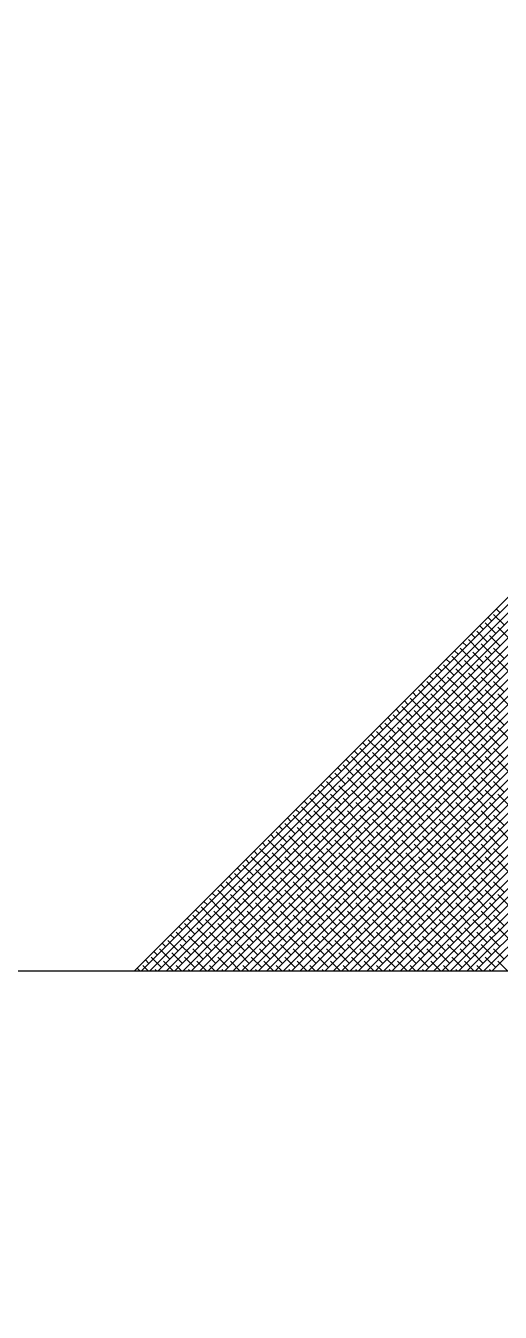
# Model space of a CAD drawing. Extents: x 34 to 831, y 17 to 546.
# Drawn here: x 138.348 to 139.352, y 53.743 to 56.465 of the extents above; entities that cross this region are included whole.
import ezdxf

# ---------------------------------------------------------------- set-up
doc = ezdxf.new("R2010")
doc.units = 0
doc.header["$LTSCALE"] = 8
doc.layers.get('0').update_dxf_attribs({"color": 2, "linetype": 'CONTINUOUS'})
doc.layers.add('DIM', color=2, linetype='CONTINUOUS')
doc.layers.add('OT', color=1, linetype='CONTINUOUS')

msp = doc.modelspace()

# ---------------------------------------------------------------- hatches: boundary and pattern name
at = {"layer": 'DIM'}
h = msp.add_hatch(dxfattribs=at)
h.set_pattern_fill('ANSI31', color=256, angle=90, style=0)
h.set_pattern_definition([(135, (-0.3992, -5.7), (-2.245064, -2.245064), [])])
h.paths.add_polyline_path([(152.3294, 40.7154), (152.3294, 54.4654), (136.3279, 54.4654), (136.3279, 40.7154), (133.8288, 40.7154), (133.8288, 25.337), (141.8836, 25.337), (143.3836, 27.837), (143.3836, 22.837), (144.8836, 25.337), (154.8959, 25.337), (154.8959, 40.7154)])

# ---------------------------------------------------------------- linework, layer by layer
for p, q in [((138.5932, 54.4654), (140.5786, 56.4509)), ((138.6108, 54.4654), (140.5786, 56.4332)), ((138.6285, 54.4654), (140.5786, 56.4155)), ((138.6462, 54.4654), (140.5786, 56.3979)), ((138.6639, 54.4654), (140.5786, 56.3802)), ((138.6815, 54.4654), (140.5786, 56.3625)), ((138.6992, 54.4654), (140.5786, 56.3448)), ((138.7169, 54.4654), (140.5786, 56.3272)), ((138.7346, 54.4654), (140.5786, 56.3095)), ((138.7523, 54.4654), (140.5786, 56.2918)), ((138.7699, 54.4654), (140.5786, 56.2741)), ((138.7876, 54.4654), (140.5786, 56.2564)), ((138.8053, 54.4654), (140.5786, 56.2388)), ((138.823, 54.4654), (140.5786, 56.2211)), ((138.8406, 54.4654), (140.5786, 56.2034)), ((138.8583, 54.4654), (140.5786, 56.1857)), ((138.876, 54.4654), (140.5786, 56.1681)), ((138.8937, 54.4654), (140.5786, 56.1504)), ((138.9114, 54.4654), (140.5786, 56.1327)), ((138.929, 54.4654), (140.5786, 56.115)), ((138.9467, 54.4654), (140.5786, 56.0973)), ((138.9644, 54.4654), (140.5786, 56.0797)), ((138.9821, 54.4654), (140.5786, 56.062)), ((138.9997, 54.4654), (140.5786, 56.0443)), ((139.0174, 54.4654), (140.5786, 56.0266)), ((139.0351, 54.4654), (140.5786, 56.009)), ((139.0528, 54.4654), (140.5786, 55.9913)), ((139.0705, 54.4654), (140.5786, 55.9736)), ((139.0881, 54.4654), (140.5786, 55.9559)), ((139.1058, 54.4654), (140.5786, 55.9382)), ((139.1235, 54.4654), (140.5786, 55.9206)), ((139.1412, 54.4654), (140.5786, 55.9029)), ((139.1588, 54.4654), (140.5786, 55.8852)), ((139.1765, 54.4654), (140.5786, 55.8675)), ((139.1942, 54.4654), (140.5786, 55.8499)), ((139.2119, 54.4654), (140.5786, 55.8322)), ((139.2296, 54.4654), (140.5786, 55.8145)), ((139.2472, 54.4654), (140.5786, 55.7968)), ((139.2649, 54.4654), (140.5786, 55.7791)), ((139.2826, 54.4654), (140.5786, 55.7615)), ((139.3003, 54.4654), (140.5786, 55.7438)), ((139.3179, 54.4654), (140.5786, 55.7261)), ((139.3356, 54.4654), (140.5786, 55.7084)), ((139.3338, 55.2061), (139.3266, 55.2134)), ((139.3604, 55.1973), (139.3383, 55.2194)), ((139.3515, 55.2238), (139.3443, 55.231)), ((139.3162, 55.1884), (139.3089, 55.1957)), ((139.3427, 55.1796), (139.3206, 55.2017)), ((139.3692, 55.1707), (139.3471, 55.1928)), ((139.2808, 55.1531), (139.2735, 55.1603)), ((139.3073, 55.1442), (139.2852, 55.1663)), ((139.2985, 55.1707), (139.2912, 55.178)), ((139.325, 55.1619), (139.3029, 55.184)), ((139.3515, 55.1531), (139.3294, 55.1752)), ((139.272, 55.1089), (139.2499, 55.131)), ((139.2631, 55.1354), (139.2559, 55.1427)), ((139.2896, 55.1266), (139.2675, 55.1486)), ((139.3162, 55.1177), (139.2941, 55.1398)), ((139.3338, 55.1354), (139.3117, 55.1575)), ((139.3427, 55.1089), (139.3206, 55.131)), ((139.3604, 55.1266), (139.3383, 55.1486)), ((139.2278, 55.1), (139.2205, 55.1073)), ((139.2543, 55.0912), (139.2322, 55.1133)), ((139.2455, 55.1177), (139.2382, 55.125)), ((139.2808, 55.0824), (139.2587, 55.1045)), ((139.2985, 55.1), (139.2764, 55.1221)), ((139.325, 55.0912), (139.3029, 55.1133)), ((139.3515, 55.0824), (139.3294, 55.1045)), ((139.3692, 55.1), (139.3471, 55.1221)), ((139.2189, 55.0558), (139.1968, 55.0779)), ((139.2101, 55.0824), (139.2028, 55.0896)), ((139.2366, 55.0735), (139.2145, 55.0956)), ((139.2631, 55.0647), (139.241, 55.0868)), ((139.2896, 55.0558), (139.2675, 55.0779)), ((139.3073, 55.0735), (139.2852, 55.0956)), ((139.3338, 55.0647), (139.3117, 55.0868)), ((139.3604, 55.0558), (139.3383, 55.0779)), ((139.1747, 55.047), (139.1675, 55.0543)), ((139.2013, 55.0382), (139.1792, 55.0603)), ((139.1924, 55.0647), (139.1852, 55.0719)), ((139.2278, 55.0293), (139.2057, 55.0514)), ((139.2455, 55.047), (139.2234, 55.0691)), ((139.272, 55.0382), (139.2499, 55.0603)), ((139.2985, 55.0293), (139.2764, 55.0514)), ((139.3162, 55.047), (139.2941, 55.0691)), ((139.3427, 55.0382), (139.3206, 55.0603)), ((139.3692, 55.0293), (139.3471, 55.0514)), ((139.1659, 55.0028), (139.1438, 55.0249)), ((139.1571, 55.0293), (139.1498, 55.0366)), ((139.1836, 55.0205), (139.1615, 55.0426)), ((139.2101, 55.0116), (139.188, 55.0337)), ((139.2366, 55.0028), (139.2145, 55.0249)), ((139.2543, 55.0205), (139.2322, 55.0426)), ((139.2808, 55.0116), (139.2587, 55.0337)), ((139.3073, 55.0028), (139.2852, 55.0249)), ((139.325, 55.0205), (139.3029, 55.0426)), ((139.3515, 55.0116), (139.3294, 55.0337)), ((139.1217, 54.994), (139.1144, 55.0012)), ((139.1482, 54.9851), (139.1261, 55.0072)), ((139.1394, 55.0116), (139.1321, 55.0189)), ((139.1747, 54.9763), (139.1526, 54.9984)), ((139.1924, 54.994), (139.1703, 55.0161)), ((139.2189, 54.9851), (139.1968, 55.0072)), ((139.2455, 54.9763), (139.2234, 54.9984)), ((139.2631, 54.994), (139.241, 55.0161)), ((139.2896, 54.9851), (139.2675, 55.0072)), ((139.3162, 54.9763), (139.2941, 54.9984)), ((139.3338, 54.994), (139.3117, 55.0161)), ((139.3604, 54.9851), (139.3383, 55.0072)), ((139.1129, 54.9498), (139.0908, 54.9719)), ((139.104, 54.9763), (139.0968, 54.9836)), ((139.1305, 54.9675), (139.1084, 54.9895)), ((139.1571, 54.9586), (139.135, 54.9807)), ((139.1836, 54.9498), (139.1615, 54.9719)), ((139.2013, 54.9675), (139.1792, 54.9895)), ((139.2278, 54.9586), (139.2057, 54.9807)), ((139.2543, 54.9498), (139.2322, 54.9719)), ((139.272, 54.9675), (139.2499, 54.9895)), ((139.2985, 54.9586), (139.2764, 54.9807)), ((139.325, 54.9498), (139.3029, 54.9719)), ((139.3427, 54.9675), (139.3206, 54.9895)), ((139.3692, 54.9586), (139.3471, 54.9807)), ((139.0687, 54.9409), (139.0614, 54.9482)), ((139.0952, 54.9321), (139.0731, 54.9542)), ((139.0864, 54.9586), (139.0791, 54.9659)), ((139.1217, 54.9233), (139.0996, 54.9454)), ((139.1394, 54.9409), (139.1173, 54.963)), ((139.1659, 54.9321), (139.1438, 54.9542)), ((139.1924, 54.9233), (139.1703, 54.9454)), ((139.2101, 54.9409), (139.188, 54.963)), ((139.2366, 54.9321), (139.2145, 54.9542)), ((139.2631, 54.9233), (139.241, 54.9454)), ((139.2808, 54.9409), (139.2587, 54.963)), ((139.3073, 54.9321), (139.2852, 54.9542)), ((139.3338, 54.9233), (139.3117, 54.9454)), ((139.3515, 54.9409), (139.3294, 54.963)), ((139.0333, 54.9056), (139.0261, 54.9128)), ((139.0598, 54.8967), (139.0377, 54.9188)), ((139.051, 54.9233), (139.0437, 54.9305)), ((139.0775, 54.9144), (139.0554, 54.9365)), ((139.104, 54.9056), (139.0819, 54.9277)), ((139.1305, 54.8967), (139.1084, 54.9188)), ((139.1482, 54.9144), (139.1261, 54.9365)), ((139.1747, 54.9056), (139.1526, 54.9277)), ((139.2013, 54.8967), (139.1792, 54.9188)), ((139.2189, 54.9144), (139.1968, 54.9365)), ((139.2455, 54.9056), (139.2234, 54.9277)), ((139.272, 54.8967), (139.2499, 54.9188)), ((139.2896, 54.9144), (139.2675, 54.9365)), ((139.3162, 54.9056), (139.2941, 54.9277)), ((139.3427, 54.8967), (139.3206, 54.9188)), ((139.3604, 54.9144), (139.3383, 54.9365)), ((139.0156, 54.8879), (139.0084, 54.8952)), ((139.0422, 54.8791), (139.0201, 54.9012)), ((139.0687, 54.8702), (139.0466, 54.8923)), ((139.0864, 54.8879), (139.0643, 54.91)), ((139.1129, 54.8791), (139.0908, 54.9012)), ((139.1394, 54.8702), (139.1173, 54.8923)), ((139.1571, 54.8879), (139.135, 54.91)), ((139.1836, 54.8791), (139.1615, 54.9012)), ((139.2101, 54.8702), (139.188, 54.8923)), ((139.2278, 54.8879), (139.2057, 54.91)), ((139.2543, 54.8791), (139.2322, 54.9012)), ((139.2808, 54.8702), (139.2587, 54.8923)), ((139.2985, 54.8879), (139.2764, 54.91)), ((139.325, 54.8791), (139.3029, 54.9012)), ((139.3515, 54.8702), (139.3294, 54.8923)), ((139.3692, 54.8879), (139.3471, 54.91)), ((138.9803, 54.8525), (138.973, 54.8598)), ((139.0068, 54.8437), (138.9847, 54.8658)), ((138.998, 54.8702), (138.9907, 54.8775)), ((139.0245, 54.8614), (139.0024, 54.8835)), ((139.051, 54.8525), (139.0289, 54.8746)), ((139.0775, 54.8437), (139.0554, 54.8658)), ((139.0952, 54.8614), (139.0731, 54.8835)), ((139.1217, 54.8525), (139.0996, 54.8746)), ((139.1482, 54.8437), (139.1261, 54.8658)), ((139.1659, 54.8614), (139.1438, 54.8835)), ((139.1924, 54.8525), (139.1703, 54.8746)), ((139.2189, 54.8437), (139.1968, 54.8658)), ((139.2366, 54.8614), (139.2145, 54.8835)), ((139.2631, 54.8525), (139.241, 54.8746)), ((139.2896, 54.8437), (139.2675, 54.8658)), ((139.3073, 54.8614), (139.2852, 54.8835)), ((139.3338, 54.8525), (139.3117, 54.8746)), ((139.3604, 54.8437), (139.3383, 54.8658)), ((138.9626, 54.8349), (138.9553, 54.8421)), ((138.9891, 54.826), (138.967, 54.8481)), ((139.0156, 54.8172), (138.9935, 54.8393)), ((139.0333, 54.8349), (139.0112, 54.857)), ((139.0598, 54.826), (139.0377, 54.8481)), ((139.0864, 54.8172), (139.0643, 54.8393)), ((139.104, 54.8349), (139.0819, 54.857)), ((139.1305, 54.826), (139.1084, 54.8481)), ((139.1571, 54.8172), (139.135, 54.8393)), ((139.1747, 54.8349), (139.1526, 54.857)), ((139.2013, 54.826), (139.1792, 54.8481)), ((139.2278, 54.8172), (139.2057, 54.8393)), ((139.2455, 54.8349), (139.2234, 54.857)), ((139.272, 54.826), (139.2499, 54.8481)), ((139.2985, 54.8172), (139.2764, 54.8393)), ((139.3162, 54.8349), (139.2941, 54.857)), ((139.3427, 54.826), (139.3206, 54.8481)), ((139.3692, 54.8172), (139.3471, 54.8393)), ((138.9273, 54.7995), (138.92, 54.8068)), ((138.9538, 54.7907), (138.9317, 54.8128)), ((138.9449, 54.8172), (138.9377, 54.8245)), ((138.9714, 54.8084), (138.9493, 54.8305)), ((138.9803, 54.7818), (138.9582, 54.8039)), ((138.998, 54.7995), (138.9759, 54.8216)), ((139.0245, 54.7907), (139.0024, 54.8128)), ((139.0422, 54.8084), (139.0201, 54.8305)), ((139.051, 54.7818), (139.0289, 54.8039)), ((139.0687, 54.7995), (139.0466, 54.8216)), ((139.0952, 54.7907), (139.0731, 54.8128)), ((139.1129, 54.8084), (139.0908, 54.8305)), ((139.1217, 54.7818), (139.0996, 54.8039)), ((139.1394, 54.7995), (139.1173, 54.8216)), ((139.1659, 54.7907), (139.1438, 54.8128)), ((139.1836, 54.8084), (139.1615, 54.8305)), ((139.1924, 54.7818), (139.1703, 54.8039)), ((139.2101, 54.7995), (139.188, 54.8216)), ((139.2366, 54.7907), (139.2145, 54.8128)), ((139.2543, 54.8084), (139.2322, 54.8305)), ((139.2631, 54.7818), (139.241, 54.8039)), ((139.2808, 54.7995), (139.2587, 54.8216)), ((139.3073, 54.7907), (139.2852, 54.8128)), ((139.325, 54.8084), (139.3029, 54.8305)), ((139.3338, 54.7818), (139.3117, 54.8039)), ((139.3515, 54.7995), (139.3294, 54.8216)), ((138.9184, 54.7553), (138.8963, 54.7774)), ((138.9096, 54.7818), (138.9023, 54.7891)), ((138.9361, 54.773), (138.914, 54.7951)), ((138.9626, 54.7642), (138.9405, 54.7863)), ((138.9891, 54.7553), (138.967, 54.7774)), ((139.0068, 54.773), (138.9847, 54.7951)), ((139.0333, 54.7642), (139.0112, 54.7863)), ((139.0598, 54.7553), (139.0377, 54.7774)), ((139.0775, 54.773), (139.0554, 54.7951)), ((139.104, 54.7642), (139.0819, 54.7863)), ((139.1305, 54.7553), (139.1084, 54.7774)), ((139.1482, 54.773), (139.1261, 54.7951)), ((139.1747, 54.7642), (139.1526, 54.7863)), ((139.2013, 54.7553), (139.1792, 54.7774)), ((139.2189, 54.773), (139.1968, 54.7951)), ((139.2455, 54.7642), (139.2234, 54.7863)), ((139.272, 54.7553), (139.2499, 54.7774)), ((139.2896, 54.773), (139.2675, 54.7951)), ((139.3162, 54.7642), (139.2941, 54.7863)), ((139.3427, 54.7553), (139.3206, 54.7774)), ((139.3604, 54.773), (139.3383, 54.7951)), ((138.8742, 54.7465), (138.867, 54.7537)), ((138.9007, 54.7376), (138.8786, 54.7597)), ((138.8919, 54.7642), (138.8846, 54.7714)), ((138.9273, 54.7288), (138.9052, 54.7509)), ((138.9449, 54.7465), (138.9228, 54.7686)), ((138.9714, 54.7376), (138.9493, 54.7597)), ((138.998, 54.7288), (138.9759, 54.7509)), ((139.0156, 54.7465), (138.9935, 54.7686)), ((139.0422, 54.7376), (139.0201, 54.7597)), ((139.0687, 54.7288), (139.0466, 54.7509)), ((139.0864, 54.7465), (139.0643, 54.7686)), ((139.1129, 54.7376), (139.0908, 54.7597)), ((139.1394, 54.7288), (139.1173, 54.7509)), ((139.1571, 54.7465), (139.135, 54.7686)), ((139.1836, 54.7376), (139.1615, 54.7597)), ((139.2101, 54.7288), (139.188, 54.7509)), ((139.2278, 54.7465), (139.2057, 54.7686)), ((139.2543, 54.7376), (139.2322, 54.7597)), ((139.2808, 54.7288), (139.2587, 54.7509)), ((139.2985, 54.7465), (139.2764, 54.7686)), ((139.325, 54.7376), (139.3029, 54.7597)), ((139.3515, 54.7288), (139.3294, 54.7509)), ((139.3692, 54.7465), (139.3471, 54.7686)), ((138.8654, 54.7023), (138.8433, 54.7244)), ((138.8565, 54.7288), (138.8493, 54.7361)), ((138.8831, 54.72), (138.861, 54.7421)), ((138.9096, 54.7111), (138.8875, 54.7332)), ((138.9361, 54.7023), (138.914, 54.7244)), ((138.9538, 54.72), (138.9317, 54.7421)), ((138.9803, 54.7111), (138.9582, 54.7332)), ((139.0068, 54.7023), (138.9847, 54.7244)), ((139.0245, 54.72), (139.0024, 54.7421)), ((139.051, 54.7111), (139.0289, 54.7332)), ((139.0775, 54.7023), (139.0554, 54.7244)), ((139.0952, 54.72), (139.0731, 54.7421)), ((139.1217, 54.7111), (139.0996, 54.7332)), ((139.1482, 54.7023), (139.1261, 54.7244)), ((139.1659, 54.72), (139.1438, 54.7421)), ((139.1924, 54.7111), (139.1703, 54.7332)), ((139.2189, 54.7023), (139.1968, 54.7244)), ((139.2366, 54.72), (139.2145, 54.7421)), ((139.2631, 54.7111), (139.241, 54.7332)), ((139.2896, 54.7023), (139.2675, 54.7244)), ((139.3073, 54.72), (139.2852, 54.7421)), ((139.3338, 54.7111), (139.3117, 54.7332)), ((139.3604, 54.7023), (139.3383, 54.7244)), ((138.8212, 54.6934), (138.8139, 54.7007)), ((138.8477, 54.6846), (138.8256, 54.7067)), ((138.8389, 54.7111), (138.8316, 54.7184)), ((138.8742, 54.6758), (138.8521, 54.6979)), ((138.8919, 54.6934), (138.8698, 54.7155)), ((138.9184, 54.6846), (138.8963, 54.7067)), ((138.9449, 54.6758), (138.9228, 54.6979)), ((138.9626, 54.6934), (138.9405, 54.7155)), ((138.9891, 54.6846), (138.967, 54.7067)), ((139.0156, 54.6758), (138.9935, 54.6979)), ((139.0333, 54.6934), (139.0112, 54.7155)), ((139.0598, 54.6846), (139.0377, 54.7067)), ((139.0864, 54.6758), (139.0643, 54.6979)), ((139.104, 54.6934), (139.0819, 54.7155)), ((139.1305, 54.6846), (139.1084, 54.7067)), ((139.1571, 54.6758), (139.135, 54.6979)), ((139.1747, 54.6934), (139.1526, 54.7155)), ((139.2013, 54.6846), (139.1792, 54.7067)), ((139.2278, 54.6758), (139.2057, 54.6979)), ((139.2455, 54.6934), (139.2234, 54.7155)), ((139.272, 54.6846), (139.2499, 54.7067)), ((139.2985, 54.6758), (139.2764, 54.6979)), ((139.3162, 54.6934), (139.2941, 54.7155)), ((139.3427, 54.6846), (139.3206, 54.7067)), ((139.3692, 54.6758), (139.3471, 54.6979)), ((138.8123, 54.6493), (138.7903, 54.6714)), ((138.8035, 54.6758), (138.7962, 54.683)), ((138.83, 54.6669), (138.8079, 54.689)), ((138.8565, 54.6581), (138.8344, 54.6802)), ((138.8831, 54.6493), (138.861, 54.6714)), ((138.9007, 54.6669), (138.8786, 54.689)), ((138.9273, 54.6581), (138.9052, 54.6802)), ((138.9538, 54.6493), (138.9317, 54.6714)), ((138.9714, 54.6669), (138.9493, 54.689)), ((138.998, 54.6581), (138.9759, 54.6802)), ((139.0245, 54.6493), (139.0024, 54.6714)), ((139.0422, 54.6669), (139.0201, 54.689)), ((139.0687, 54.6581), (139.0466, 54.6802)), ((139.0952, 54.6493), (139.0731, 54.6714)), ((139.1129, 54.6669), (139.0908, 54.689)), ((139.1394, 54.6581), (139.1173, 54.6802)), ((139.1659, 54.6493), (139.1438, 54.6714)), ((139.1836, 54.6669), (139.1615, 54.689)), ((139.2101, 54.6581), (139.188, 54.6802)), ((139.2366, 54.6493), (139.2145, 54.6714)), ((139.2543, 54.6669), (139.2322, 54.689)), ((139.2808, 54.6581), (139.2587, 54.6802)), ((139.3073, 54.6493), (139.2852, 54.6714)), ((139.325, 54.6669), (139.3029, 54.689)), ((139.3515, 54.6581), (139.3294, 54.6802)), ((138.7682, 54.6404), (138.7609, 54.6477)), ((138.7947, 54.6316), (138.7726, 54.6537)), ((138.7858, 54.6581), (138.7786, 54.6654)), ((138.8212, 54.6227), (138.7991, 54.6448)), ((138.8389, 54.6404), (138.8168, 54.6625)), ((138.8654, 54.6316), (138.8433, 54.6537)), ((138.8919, 54.6227), (138.8698, 54.6448)), ((138.9096, 54.6404), (138.8875, 54.6625)), ((138.9361, 54.6316), (138.914, 54.6537)), ((138.9626, 54.6227), (138.9405, 54.6448)), ((138.9803, 54.6404), (138.9582, 54.6625)), ((139.0068, 54.6316), (138.9847, 54.6537)), ((139.0333, 54.6227), (139.0112, 54.6448)), ((139.051, 54.6404), (139.0289, 54.6625)), ((139.0775, 54.6316), (139.0554, 54.6537)), ((139.104, 54.6227), (139.0819, 54.6448)), ((139.1217, 54.6404), (139.0996, 54.6625)), ((139.1482, 54.6316), (139.1261, 54.6537)), ((139.1747, 54.6227), (139.1526, 54.6448)), ((139.1924, 54.6404), (139.1703, 54.6625)), ((139.2189, 54.6316), (139.1968, 54.6537)), ((139.2455, 54.6227), (139.2234, 54.6448)), ((139.2631, 54.6404), (139.241, 54.6625)), ((139.2896, 54.6316), (139.2675, 54.6537)), ((139.3162, 54.6227), (139.2941, 54.6448)), ((139.3338, 54.6404), (139.3117, 54.6625)), ((139.3604, 54.6316), (139.3383, 54.6537)), ((138.7593, 54.5962), (138.7372, 54.6183)), ((138.7505, 54.6227), (138.7432, 54.63)), ((138.777, 54.6139), (138.7549, 54.636)), ((138.8035, 54.6051), (138.7814, 54.6272)), ((138.83, 54.5962), (138.8079, 54.6183)), ((138.8477, 54.6139), (138.8256, 54.636)), ((138.8742, 54.6051), (138.8521, 54.6272)), ((138.9007, 54.5962), (138.8786, 54.6183)), ((138.9184, 54.6139), (138.8963, 54.636)), ((138.9449, 54.6051), (138.9228, 54.6272)), ((138.9714, 54.5962), (138.9493, 54.6183)), ((138.9891, 54.6139), (138.967, 54.636)), ((139.0156, 54.6051), (138.9935, 54.6272)), ((139.0422, 54.5962), (139.0201, 54.6183)), ((139.0598, 54.6139), (139.0377, 54.636)), ((139.0864, 54.6051), (139.0643, 54.6272)), ((139.1129, 54.5962), (139.0908, 54.6183)), ((139.1305, 54.6139), (139.1084, 54.636)), ((139.1571, 54.6051), (139.135, 54.6272)), ((139.1836, 54.5962), (139.1615, 54.6183)), ((139.2013, 54.6139), (139.1792, 54.636)), ((139.2278, 54.6051), (139.2057, 54.6272)), ((139.2543, 54.5962), (139.2322, 54.6183)), ((139.272, 54.6139), (139.2499, 54.636)), ((139.2985, 54.6051), (139.2764, 54.6272)), ((139.325, 54.5962), (139.3029, 54.6183)), ((139.3427, 54.6139), (139.3206, 54.636)), ((139.3692, 54.6051), (139.3471, 54.6272)), ((138.7151, 54.5874), (138.7079, 54.5946)), ((138.7416, 54.5785), (138.7195, 54.6006)), ((138.7328, 54.6051), (138.7255, 54.6123)), ((138.7682, 54.5697), (138.7461, 54.5918)), ((138.7858, 54.5874), (138.7637, 54.6095)), ((138.8123, 54.5785), (138.7903, 54.6006)), ((138.8389, 54.5697), (138.8168, 54.5918)), ((138.8565, 54.5874), (138.8344, 54.6095)), ((138.8831, 54.5785), (138.861, 54.6006)), ((138.9096, 54.5697), (138.8875, 54.5918)), ((138.9273, 54.5874), (138.9052, 54.6095)), ((138.9538, 54.5785), (138.9317, 54.6006)), ((138.9803, 54.5697), (138.9582, 54.5918)), ((138.998, 54.5874), (138.9759, 54.6095)), ((139.0245, 54.5785), (139.0024, 54.6006)), ((139.051, 54.5697), (139.0289, 54.5918)), ((139.0687, 54.5874), (139.0466, 54.6095)), ((139.0952, 54.5785), (139.0731, 54.6006)), ((139.1217, 54.5697), (139.0996, 54.5918)), ((139.1394, 54.5874), (139.1173, 54.6095)), ((139.1659, 54.5785), (139.1438, 54.6006)), ((139.1924, 54.5697), (139.1703, 54.5918)), ((139.2101, 54.5874), (139.188, 54.6095)), ((139.2366, 54.5785), (139.2145, 54.6006)), ((139.2631, 54.5697), (139.241, 54.5918)), ((139.2808, 54.5874), (139.2587, 54.6095)), ((139.3073, 54.5785), (139.2852, 54.6006)), ((139.3338, 54.5697), (139.3117, 54.5918)), ((139.3515, 54.5874), (139.3294, 54.6095)), ((138.6798, 54.552), (138.6725, 54.5593)), ((138.7063, 54.5432), (138.6842, 54.5653)), ((138.6974, 54.5697), (138.6902, 54.577)), ((138.724, 54.5609), (138.7019, 54.583)), ((138.7505, 54.552), (138.7284, 54.5741)), ((138.777, 54.5432), (138.7549, 54.5653)), ((138.7947, 54.5609), (138.7726, 54.583)), ((138.8212, 54.552), (138.7991, 54.5741)), ((138.8477, 54.5432), (138.8256, 54.5653)), ((138.8654, 54.5609), (138.8433, 54.583)), ((138.8919, 54.552), (138.8698, 54.5741)), ((138.9184, 54.5432), (138.8963, 54.5653)), ((138.9361, 54.5609), (138.914, 54.583)), ((138.9626, 54.552), (138.9405, 54.5741)), ((138.9891, 54.5432), (138.967, 54.5653)), ((139.0068, 54.5609), (138.9847, 54.583)), ((139.0333, 54.552), (139.0112, 54.5741)), ((139.0598, 54.5432), (139.0377, 54.5653)), ((139.0775, 54.5609), (139.0554, 54.583)), ((139.104, 54.552), (139.0819, 54.5741)), ((139.1305, 54.5432), (139.1084, 54.5653)), ((139.1482, 54.5609), (139.1261, 54.583)), ((139.1747, 54.552), (139.1526, 54.5741)), ((139.2013, 54.5432), (139.1792, 54.5653)), ((139.2189, 54.5609), (139.1968, 54.583)), ((139.2455, 54.552), (139.2234, 54.5741)), ((139.272, 54.5432), (139.2499, 54.5653)), ((139.2896, 54.5609), (139.2675, 54.583)), ((139.3162, 54.552), (139.2941, 54.5741)), ((139.3427, 54.5432), (139.3206, 54.5653)), ((139.3604, 54.5609), (139.3383, 54.583)), ((138.6621, 54.5343), (138.6548, 54.5416)), ((138.6886, 54.5255), (138.6665, 54.5476)), ((138.7151, 54.5167), (138.693, 54.5388)), ((138.7328, 54.5343), (138.7107, 54.5564)), ((138.7593, 54.5255), (138.7372, 54.5476)), ((138.7858, 54.5167), (138.7637, 54.5388)), ((138.8035, 54.5343), (138.7814, 54.5564)), ((138.83, 54.5255), (138.8079, 54.5476)), ((138.8565, 54.5167), (138.8344, 54.5388)), ((138.8742, 54.5343), (138.8521, 54.5564)), ((138.9007, 54.5255), (138.8786, 54.5476)), ((138.9273, 54.5167), (138.9052, 54.5388)), ((138.9449, 54.5343), (138.9228, 54.5564)), ((138.9714, 54.5255), (138.9493, 54.5476)), ((138.998, 54.5167), (138.9759, 54.5388)), ((139.0156, 54.5343), (138.9935, 54.5564)), ((139.0422, 54.5255), (139.0201, 54.5476)), ((139.0687, 54.5167), (139.0466, 54.5388)), ((139.0864, 54.5343), (139.0643, 54.5564)), ((139.1129, 54.5255), (139.0908, 54.5476)), ((139.1394, 54.5167), (139.1173, 54.5388)), ((139.1571, 54.5343), (139.135, 54.5564)), ((139.1836, 54.5255), (139.1615, 54.5476)), ((139.2101, 54.5167), (139.188, 54.5388)), ((139.2278, 54.5343), (139.2057, 54.5564)), ((139.2543, 54.5255), (139.2322, 54.5476)), ((139.2808, 54.5167), (139.2587, 54.5388)), ((139.2985, 54.5343), (139.2764, 54.5564)), ((139.325, 54.5255), (139.3029, 54.5476)), ((139.3515, 54.5167), (139.3294, 54.5388)), ((139.3692, 54.5343), (139.3471, 54.5564)), ((138.6267, 54.499), (138.6195, 54.5063)), ((138.6532, 54.4902), (138.6312, 54.5123)), ((138.6444, 54.5167), (138.6371, 54.5239)), ((138.6709, 54.5078), (138.6488, 54.5299)), ((138.6974, 54.499), (138.6753, 54.5211)), ((138.724, 54.4902), (138.7019, 54.5123)), ((138.7416, 54.5078), (138.7195, 54.5299)), ((138.7682, 54.499), (138.7461, 54.5211)), ((138.7947, 54.4902), (138.7726, 54.5123)), ((138.8123, 54.5078), (138.7903, 54.5299)), ((138.8389, 54.499), (138.8168, 54.5211)), ((138.8654, 54.4902), (138.8433, 54.5123)), ((138.8831, 54.5078), (138.861, 54.5299)), ((138.9096, 54.499), (138.8875, 54.5211)), ((138.9361, 54.4902), (138.914, 54.5123)), ((138.9538, 54.5078), (138.9317, 54.5299)), ((138.9803, 54.499), (138.9582, 54.5211)), ((139.0068, 54.4902), (138.9847, 54.5123)), ((139.0245, 54.5078), (139.0024, 54.5299)), ((139.051, 54.499), (139.0289, 54.5211)), ((139.0775, 54.4902), (139.0554, 54.5123)), ((139.0952, 54.5078), (139.0731, 54.5299)), ((139.1217, 54.499), (139.0996, 54.5211)), ((139.1482, 54.4902), (139.1261, 54.5123)), ((139.1659, 54.5078), (139.1438, 54.5299)), ((139.1924, 54.499), (139.1703, 54.5211)), ((139.2189, 54.4902), (139.1968, 54.5123)), ((139.2366, 54.5078), (139.2145, 54.5299)), ((139.2631, 54.499), (139.241, 54.5211)), ((139.2896, 54.4902), (139.2675, 54.5123)), ((139.3073, 54.5078), (139.2852, 54.5299)), ((139.3338, 54.499), (139.3117, 54.5211)), ((139.3604, 54.4902), (139.3383, 54.5123)), ((138.6091, 54.4813), (138.6018, 54.4886)), ((138.6356, 54.4725), (138.6135, 54.4946)), ((138.6603, 54.4654), (138.64, 54.4857)), ((138.6798, 54.4813), (138.6577, 54.5034)), ((138.7063, 54.4725), (138.6842, 54.4946)), ((138.731, 54.4654), (138.7107, 54.4857)), ((138.7505, 54.4813), (138.7284, 54.5034)), ((138.777, 54.4725), (138.7549, 54.4946)), ((138.8017, 54.4654), (138.7814, 54.4857)), ((138.8212, 54.4813), (138.7991, 54.5034)), ((138.8477, 54.4725), (138.8256, 54.4946)), ((138.8724, 54.4654), (138.8521, 54.4857)), ((138.8919, 54.4813), (138.8698, 54.5034)), ((138.9184, 54.4725), (138.8963, 54.4946)), ((138.9431, 54.4654), (138.9228, 54.4857)), ((138.9626, 54.4813), (138.9405, 54.5034)), ((138.9891, 54.4725), (138.967, 54.4946)), ((139.0139, 54.4654), (138.9935, 54.4857)), ((139.0333, 54.4813), (139.0112, 54.5034)), ((139.0598, 54.4725), (139.0377, 54.4946)), ((139.0846, 54.4654), (139.0643, 54.4857)), ((139.104, 54.4813), (139.0819, 54.5034)), ((139.1305, 54.4725), (139.1084, 54.4946)), ((139.1553, 54.4654), (139.135, 54.4857)), ((139.1747, 54.4813), (139.1526, 54.5034)), ((139.2013, 54.4725), (139.1792, 54.4946)), ((139.226, 54.4654), (139.2057, 54.4857)), ((139.2455, 54.4813), (139.2234, 54.5034)), ((139.272, 54.4725), (139.2499, 54.4946)), ((139.2967, 54.4654), (139.2764, 54.4857)), ((139.3162, 54.4813), (139.2941, 54.5034)), ((139.3427, 54.4725), (139.3206, 54.4946)), ((139.3674, 54.4654), (139.3471, 54.4857)), ((138.5896, 54.4654), (138.5841, 54.4709)), ((138.6073, 54.4654), (138.5958, 54.4769)), ((138.6249, 54.4654), (138.6223, 54.4681)), ((138.678, 54.4654), (138.6665, 54.4769)), ((138.6957, 54.4654), (138.693, 54.4681)), ((138.7487, 54.4654), (138.7372, 54.4769)), ((138.7664, 54.4654), (138.7637, 54.4681)), ((138.8194, 54.4654), (138.8079, 54.4769)), ((138.8371, 54.4654), (138.8344, 54.4681)), ((138.8901, 54.4654), (138.8786, 54.4769)), ((138.9078, 54.4654), (138.9052, 54.4681)), ((138.9608, 54.4654), (138.9493, 54.4769)), ((138.9785, 54.4654), (138.9759, 54.4681)), ((139.0315, 54.4654), (139.0201, 54.4769)), ((139.0492, 54.4654), (139.0466, 54.4681)), ((139.1022, 54.4654), (139.0908, 54.4769)), ((139.1199, 54.4654), (139.1173, 54.4681)), ((139.173, 54.4654), (139.1615, 54.4769)), ((139.1906, 54.4654), (139.188, 54.4681)), ((139.2437, 54.4654), (139.2322, 54.4769)), ((139.2613, 54.4654), (139.2587, 54.4681)), ((139.3144, 54.4654), (139.3029, 54.4769)), ((139.3321, 54.4654), (139.3294, 54.4681))]:
    msp.add_line(p, q)
at = {"layer": 'OT'}
for p, q in [((140.5786, 56.4654), (138.5786, 54.4654)), ((136.3279, 54.4654), (152.3294, 54.4654))]:
    msp.add_line(p, q, dxfattribs=at)

doc.saveas('drawing.dxf')
